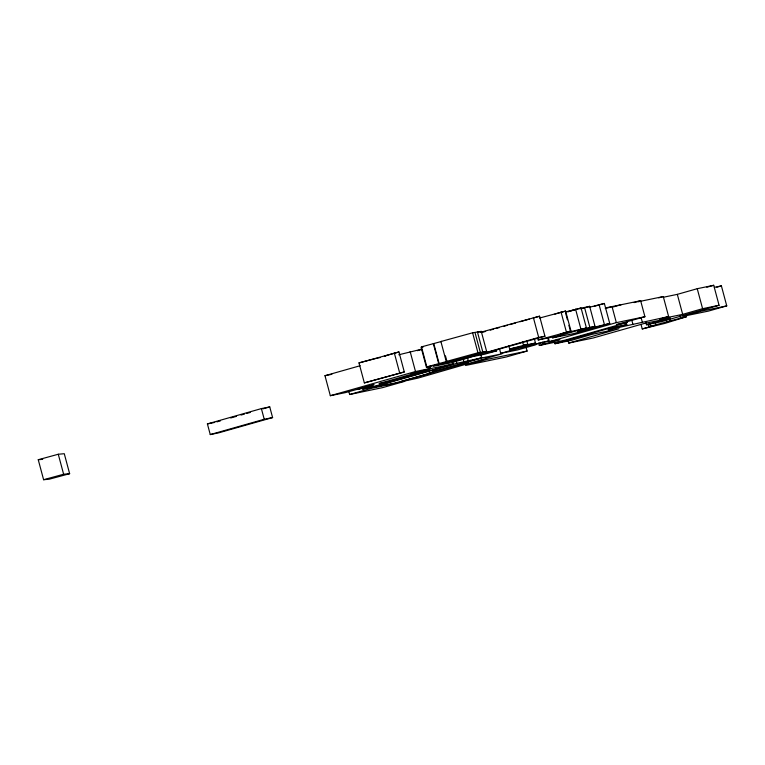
<?xml version="1.0" encoding="UTF-8"?>
<svg xmlns="http://www.w3.org/2000/svg" width="765" height="765" viewBox="0 0 765 765"><rect width="100%" height="100%" fill="white"/><g stroke="black" fill="none" stroke-linecap="round" stroke-linejoin="round"><path stroke-width="1.15" d="M648.146 324.465L648.749 326.684L671.393 320.678L670.13 320.927L669.538 318.709M670.13 320.927L686.597 316.7L664.938 323.375L642.246 328.931L641.051 324.494M452.421 361.816L453.023 364.035L370.05 387.568L362.514 389.108L372.345 386.315L357.446 389.356L374.066 384.642L345.235 392.655L330.327 395.696L324.972 375.701L360.172 365.718M398.785 354.769L421.62 349.203M417.403 350.676L421.783 349.433M605.249 308.572L612.057 306.641L616.341 322.629L644.924 316.72L640.64 300.731L605.784 307.865M612.459 307.176L621.419 304.623M634.051 302.605L640.64 300.731M207.401 423.906L261.381 408.606L269.749 406.913L272.598 417.575L218.618 432.866L210.26 434.568L207.401 423.906L214.716 422.423M216.916 421.878L220.358 420.903M230.695 417.977L236.433 416.351M241.032 415.051L244.475 414.075M246.77 413.425L250.222 412.45M262.854 408.864L269.749 406.913M658.713 297.862L663.274 296.571L668.629 316.557L659.506 319.158L682.676 314.358L702.595 308.687L719.071 305.273L713.716 285.288L697.24 288.701L677.321 294.362L663.418 297.241M706.831 287.248L713.716 285.288M330.327 395.696L415.5 371.532L430.427 368.491L429.825 366.263M430.427 368.491L410.7 374.085L412.459 373.722M716.824 287.191L721.395 285.89L726.75 305.885L708.457 311.087L682.858 316.366L701.151 311.164L726.75 305.885M481.663 357.829L456.829 363.327L371.57 387.568L395.381 382.988L429.844 373.215L427.769 373.626L434.855 371.149L432.608 371.474L481.663 357.829L480.803 354.635M349.643 394.511L371.503 388.285L404.723 381.343L382.882 387.568L349.643 394.511L348.754 391.183M526.827 340.932L527.716 344.26L523.566 345.445L535.5 343.055L534.305 338.608M210.26 434.568L264.241 419.268L272.598 417.575M508.754 345.694L509.844 349.777L519.397 347.071L509.643 349.022L527.716 344.26M500.731 353.353L518.899 348.199L535.892 344.738L517.704 349.892L500.731 353.353L499.535 348.907M548.61 340.999L523.451 347.061L548.61 340.999L547.721 337.671M527.104 351.059L486.502 359.502L465.531 365.469L506.134 357.026L527.104 351.059L525.957 346.794M548.448 338.254L549.366 341.678L616.341 322.629M542.242 342.06L542.854 344.346L559.856 339.507L549.366 341.678M538.713 343.198L539.325 345.484L544.623 343.973L542.854 344.346M644.924 316.72L616.389 324.666L627.501 322.361L564.56 340.262L539.325 345.484M554.386 341.515L554.979 343.743L610.021 328.089L626.774 324.618L626.181 322.39M626.774 324.618L608.089 329.811L668.629 316.557M568.118 340.846L568.72 343.064L618.99 328.768L591.861 334.382L571.522 340.31L554.979 343.743M645.88 322.524L646.473 324.752L670.523 318.058L643.824 323.585L593.114 338.015L568.72 343.064M719.071 305.273L661.725 321.587L646.473 324.752M642.246 328.931L654.247 325.527L648.749 326.684M358.986 362.897L398.947 351.957L404.303 371.953L364.35 382.892L358.986 362.897L375.625 358.565M398.947 351.957L384.346 356.098L386.162 355.725M482.199 332.393L485.641 331.417M490.231 330.126L493.674 329.16M495.969 328.51L499.421 327.535M504.011 326.244L507.453 325.278M509.748 324.628L515.486 323.012M520.076 321.711L529.256 319.129M533.846 317.829L539.593 316.213L544.948 336.208L485.259 353.028L496.801 350.81L484.79 354.195L472.665 356.567L450.805 362.878L433.621 366.244L450.241 361.587L462.672 359.168L538.694 337.422L544.948 336.208M539.612 318.03L565.612 311.059L570.967 331.054L560.257 334.076L586.43 327.984L581.075 307.999L565.335 311.996M554.902 314.09L565.612 311.059M574.391 309.892L567.687 311.776L581.075 307.999M579.631 308.744L589.643 306.335L594.998 326.32L577.508 331.274L609.724 323.452L604.369 303.456L589.136 307.329M580.903 308.802L589.643 306.335M594.281 306.316L604.369 303.456M364.35 382.892L404.303 371.953M537.613 337.709L538.216 339.937L570.967 331.054M558.517 335.864L586.43 327.984M594.998 326.32L580.865 329.562M535.5 343.055L509.844 349.777M609.724 323.452L573.836 333.597L552.416 337.862L561.854 335.194L538.216 339.937M480.42 332.326L539.593 316.213M421.477 346.88L423.456 346.641L421.075 347.3L426.43 367.286L428.811 366.636L426.832 366.875L421.477 346.88L441.587 341.429L440.889 341.515L446.244 361.501L446.942 361.415L445.459 355.868M440.889 341.515L472.598 332.804L481.262 331.379L486.617 351.374L444.857 363.04L426.43 367.286M477.819 332.326L481.262 331.379M426.832 366.875L446.942 361.415M446.244 361.501L477.953 352.789L486.617 351.374M38.25 459.727L58.274 454.247L64.279 453.712L69.634 473.698L49.161 479.215L43.605 479.712L38.25 459.727L42.697 459.325M43.605 479.712L63.629 474.243L69.634 473.698M638.067 301.783L663.274 296.571M714.414 287.334L721.395 285.89M481.357 359.655L481.893 359.54M324.972 375.701L331.857 374.305M453.023 364.035L430.207 368.692L429.614 366.473M376.715 358.259L380.368 357.523M697.24 288.701L702.595 308.687M677.321 294.362L682.676 314.358M679.856 315.763L680.448 317.982M666.229 319.76L666.822 321.979M655.242 322.314L655.835 324.532M649.839 323.853L650.441 326.072M641.089 317.571L642.284 322.017M631.823 320.21L633.009 324.656M599.052 304.527L604.407 324.513M584.508 307.367L589.863 327.353M575.557 309.108L580.912 329.093M565.631 313.105L567.41 319.77M568.902 325.326L570.69 331.991M561.013 311.977L566.377 331.972M533.339 317.427L538.694 337.422M522.562 341.783L523.461 345.12M485.928 357.37L486.502 359.502M477.408 331.847L482.763 351.843M474.998 332.507L480.353 352.502M472.598 332.804L477.953 352.789M467.396 357.427L468.247 360.631M463.055 358.67L463.915 361.864M456.256 361.195L456.829 363.327M433.755 343.581L439.12 363.566M433.334 343.628L438.689 363.614M410.145 351.546L415.5 371.532M394.3 352.904L399.655 372.89M261.381 408.606L264.241 419.268M58.274 454.247L63.629 474.243M403.748 381.037L401.214 381.773L417.92 378.13L501.897 353.841L480.917 358.144L460.788 363.853L468.677 362.266L401.223 381.582L403.748 381.037M417.432 372.536L379.077 383.581L389.442 381.467L429.93 369.983L417.432 372.536"/></g></svg>
